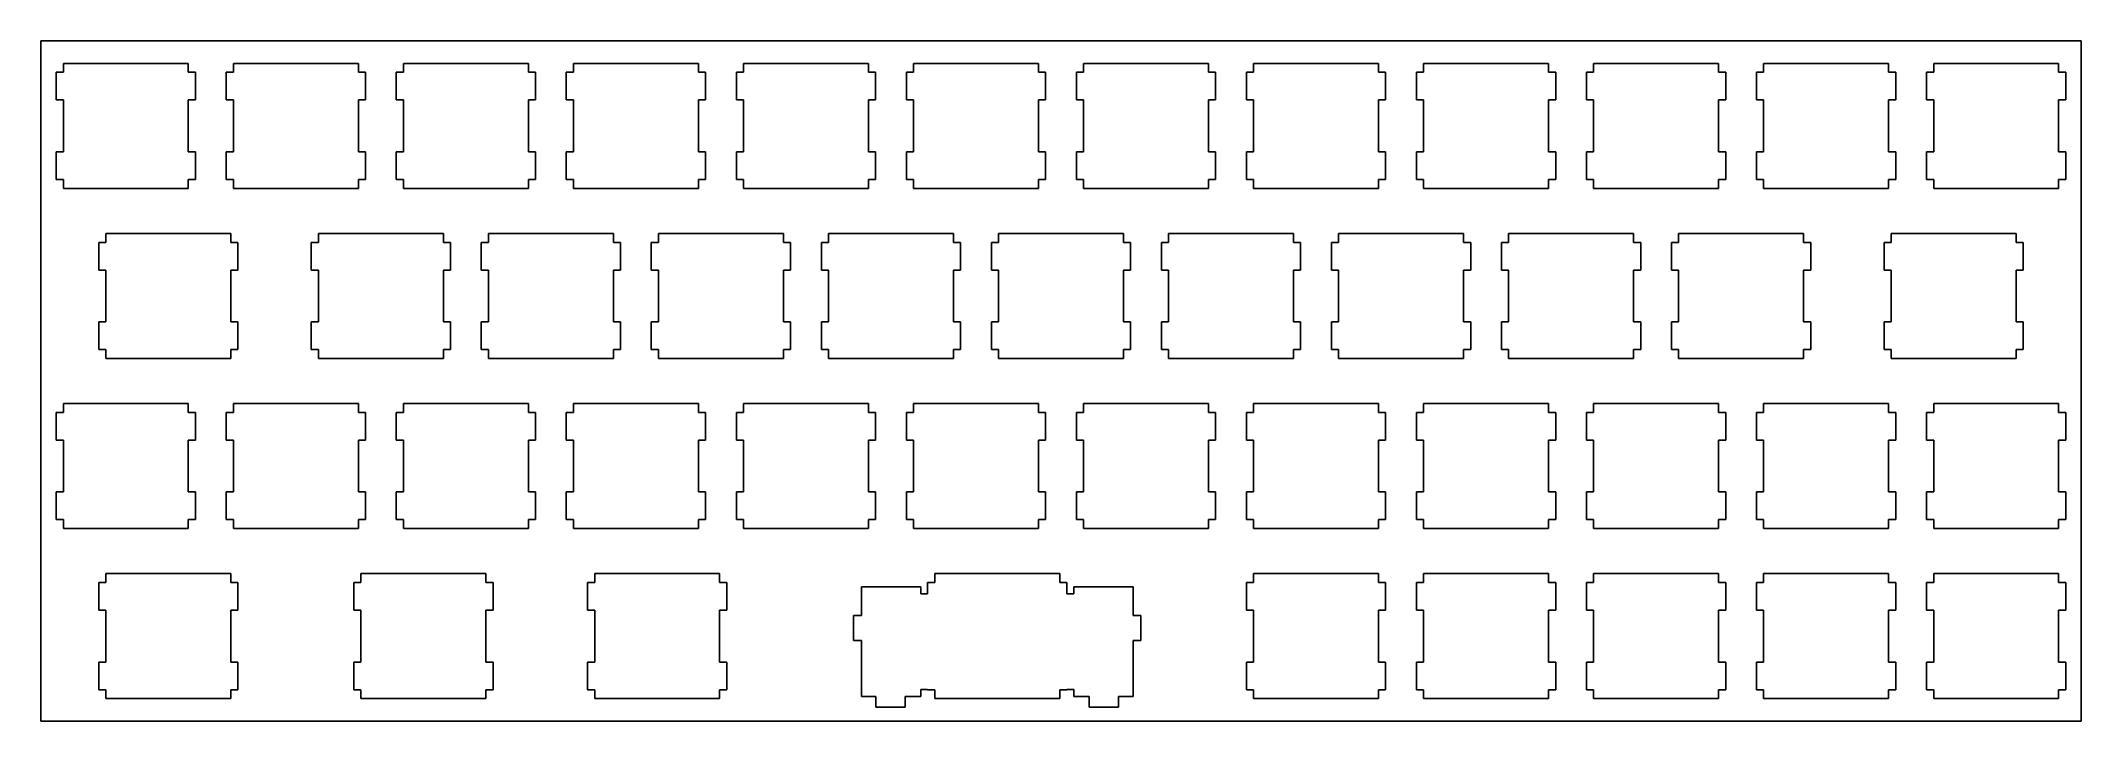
# Model space of a CAD drawing. Extents: x 0 to 229, y 0 to 76.
import ezdxf

# ---------------------------------------------------------------- set-up
doc = ezdxf.new("R2010")
doc.units = 0
doc.layers.get('0').update_dxf_attribs({"linetype": 'CONTINUOUS'})

msp = doc.modelspace()

# ---------------------------------------------------------------- linework, layer by layer
at = {"color": 0}
for p, q in [((0.09371, 76.3129), (228.694, 76.3129)), ((0.09371, 0.113), (0.09371, 76.3129)), ((228.694, 76.3129), (228.694, 0.113)), ((2.61827, 72.7879), (2.61827, 73.7884)), ((2.61827, 73.7884), (16.6192, 73.7884)), ((16.6192, 73.7884), (16.6192, 72.7879)), ((21.6683, 72.7879), (21.6683, 73.7884)), ((21.6683, 73.7884), (35.669, 73.7884)), ((35.669, 73.7884), (35.669, 72.7879)), ((40.7183, 72.7879), (40.7183, 73.7884)), ((40.7183, 73.7884), (54.719, 73.7884)), ((54.719, 73.7884), (54.719, 72.7879)), ((59.7683, 72.7879), (59.7683, 73.7884)), ((59.7683, 73.7884), (73.769, 73.7884)), ((73.769, 73.7884), (73.769, 72.7879)), ((78.8183, 72.7879), (78.8183, 73.7884)), ((78.8183, 73.7884), (92.819, 73.7884)), ((92.819, 73.7884), (92.819, 72.7879)), ((97.8683, 72.7879), (97.8683, 73.7884)), ((97.8683, 73.7884), (111.869, 73.7884)), ((111.869, 73.7884), (111.869, 72.7879)), ((116.918, 72.7879), (116.918, 73.7884)), ((116.918, 73.7884), (130.919, 73.7884)), ((130.919, 73.7884), (130.919, 72.7879)), ((135.968, 72.7879), (135.968, 73.7884)), ((135.968, 73.7884), (149.969, 73.7884)), ((149.969, 73.7884), (149.969, 72.7879)), ((155.018, 72.7879), (155.018, 73.7884)), ((155.018, 73.7884), (169.019, 73.7884)), ((169.019, 73.7884), (169.019, 72.7879)), ((174.068, 72.7879), (174.068, 73.7884)), ((174.068, 73.7884), (188.069, 73.7884)), ((188.069, 73.7884), (188.069, 72.7879)), ((193.118, 72.7879), (193.118, 73.7884)), ((193.118, 73.7884), (207.119, 73.7884)), ((207.119, 73.7884), (207.119, 72.7879)), ((212.168, 72.7879), (212.168, 73.7884)), ((212.168, 73.7884), (226.169, 73.7884)), ((226.169, 73.7884), (226.169, 72.7879)), ((1.81901, 69.6874), (1.81901, 72.7879)), ((1.81901, 72.7879), (2.61827, 72.7879)), ((16.6192, 72.7879), (17.4184, 72.7879)), ((17.4184, 72.7879), (17.4184, 69.6874)), ((20.869, 69.6874), (20.869, 72.7879)), ((20.869, 72.7879), (21.6683, 72.7879)), ((35.669, 72.7879), (36.4684, 72.7879)), ((36.4684, 72.7879), (36.4684, 69.6874)), ((39.9189, 69.6874), (39.9189, 72.7879)), ((39.9189, 72.7879), (40.7183, 72.7879)), ((54.719, 72.7879), (55.5184, 72.7879)), ((55.5184, 72.7879), (55.5184, 69.6874)), ((58.9689, 69.6874), (58.9689, 72.7879)), ((58.9689, 72.7879), (59.7683, 72.7879)), ((73.769, 72.7879), (74.5684, 72.7879)), ((74.5684, 72.7879), (74.5684, 69.6874)), ((78.0189, 69.6874), (78.0189, 72.7879)), ((78.0189, 72.7879), (78.8183, 72.7879)), ((92.819, 72.7879), (93.6184, 72.7879)), ((93.6184, 72.7879), (93.6184, 69.6874)), ((97.0689, 69.6874), (97.0689, 72.7879)), ((97.0689, 72.7879), (97.8683, 72.7879)), ((111.869, 72.7879), (112.668, 72.7879)), ((112.668, 72.7879), (112.668, 69.6874)), ((116.119, 69.6874), (116.119, 72.7879)), ((116.119, 72.7879), (116.918, 72.7879)), ((130.919, 72.7879), (131.718, 72.7879)), ((131.718, 72.7879), (131.718, 69.6874)), ((135.169, 69.6874), (135.169, 72.7879)), ((135.169, 72.7879), (135.968, 72.7879)), ((149.969, 72.7879), (150.768, 72.7879)), ((150.768, 72.7879), (150.768, 69.6874)), ((154.219, 69.6874), (154.219, 72.7879)), ((154.219, 72.7879), (155.018, 72.7879)), ((169.019, 72.7879), (169.818, 72.7879)), ((169.818, 72.7879), (169.818, 69.6874)), ((173.269, 69.6874), (173.269, 72.7879)), ((173.269, 72.7879), (174.068, 72.7879)), ((188.069, 72.7879), (188.868, 72.7879)), ((188.868, 72.7879), (188.868, 69.6874)), ((192.319, 69.6874), (192.319, 72.7879)), ((192.319, 72.7879), (193.118, 72.7879)), ((207.119, 72.7879), (207.918, 72.7879)), ((207.918, 72.7879), (207.918, 69.6874)), ((211.369, 69.6874), (211.369, 72.7879)), ((211.369, 72.7879), (212.168, 72.7879)), ((226.169, 72.7879), (226.968, 72.7879)), ((226.968, 72.7879), (226.968, 69.6874)), ((2.61827, 69.6874), (1.81901, 69.6874)), ((2.61827, 63.8888), (2.61827, 69.6874)), ((17.4184, 69.6874), (16.6192, 69.6874)), ((16.6192, 69.6874), (16.6192, 63.8888)), ((21.6683, 69.6874), (20.869, 69.6874)), ((21.6683, 63.8888), (21.6683, 69.6874)), ((36.4684, 69.6874), (35.669, 69.6874)), ((35.669, 69.6874), (35.669, 63.8888)), ((40.7183, 69.6874), (39.9189, 69.6874)), ((40.7183, 63.8888), (40.7183, 69.6874)), ((55.5184, 69.6874), (54.719, 69.6874)), ((54.719, 69.6874), (54.719, 63.8888)), ((59.7683, 69.6874), (58.9689, 69.6874)), ((59.7683, 63.8888), (59.7683, 69.6874)), ((74.5684, 69.6874), (73.769, 69.6874)), ((73.769, 69.6874), (73.769, 63.8888)), ((78.8183, 69.6874), (78.0189, 69.6874)), ((78.8183, 63.8888), (78.8183, 69.6874)), ((93.6184, 69.6874), (92.819, 69.6874)), ((92.819, 69.6874), (92.819, 63.8888)), ((97.8683, 69.6874), (97.0689, 69.6874)), ((97.8683, 63.8888), (97.8683, 69.6874)), ((112.668, 69.6874), (111.869, 69.6874)), ((111.869, 69.6874), (111.869, 63.8888)), ((116.918, 69.6874), (116.119, 69.6874)), ((116.918, 63.8888), (116.918, 69.6874)), ((131.718, 69.6874), (130.919, 69.6874)), ((130.919, 69.6874), (130.919, 63.8888)), ((135.968, 69.6874), (135.169, 69.6874)), ((135.968, 63.8888), (135.968, 69.6874)), ((150.768, 69.6874), (149.969, 69.6874)), ((149.969, 69.6874), (149.969, 63.8888)), ((155.018, 69.6874), (154.219, 69.6874)), ((155.018, 63.8888), (155.018, 69.6874)), ((169.818, 69.6874), (169.019, 69.6874)), ((169.019, 69.6874), (169.019, 63.8888)), ((174.068, 69.6874), (173.269, 69.6874)), ((174.068, 63.8888), (174.068, 69.6874)), ((188.868, 69.6874), (188.069, 69.6874)), ((188.069, 69.6874), (188.069, 63.8888)), ((193.118, 69.6874), (192.319, 69.6874)), ((193.118, 63.8888), (193.118, 69.6874)), ((207.918, 69.6874), (207.119, 69.6874)), ((207.119, 69.6874), (207.119, 63.8888)), ((212.168, 69.6874), (211.369, 69.6874)), ((212.168, 63.8888), (212.168, 69.6874)), ((226.968, 69.6874), (226.169, 69.6874)), ((226.169, 69.6874), (226.169, 63.8888)), ((1.81901, 60.7882), (1.81901, 63.8888)), ((1.81901, 63.8888), (2.61827, 63.8888)), ((16.6192, 63.8888), (17.4184, 63.8888)), ((17.4184, 63.8888), (17.4184, 60.7882)), ((20.869, 60.7882), (20.869, 63.8888)), ((20.869, 63.8888), (21.6683, 63.8888)), ((35.669, 63.8888), (36.4684, 63.8888)), ((36.4684, 63.8888), (36.4684, 60.7882)), ((39.9189, 60.7882), (39.9189, 63.8888)), ((39.9189, 63.8888), (40.7183, 63.8888)), ((54.719, 63.8888), (55.5184, 63.8888)), ((55.5184, 63.8888), (55.5184, 60.7882)), ((58.9689, 60.7882), (58.9689, 63.8888)), ((58.9689, 63.8888), (59.7683, 63.8888)), ((73.769, 63.8888), (74.5684, 63.8888)), ((74.5684, 63.8888), (74.5684, 60.7882)), ((78.0189, 60.7882), (78.0189, 63.8888)), ((78.0189, 63.8888), (78.8183, 63.8888)), ((92.819, 63.8888), (93.6184, 63.8888)), ((93.6184, 63.8888), (93.6184, 60.7882)), ((97.0689, 60.7882), (97.0689, 63.8888)), ((97.0689, 63.8888), (97.8683, 63.8888)), ((111.869, 63.8888), (112.668, 63.8888)), ((112.668, 63.8888), (112.668, 60.7882)), ((116.119, 60.7882), (116.119, 63.8888)), ((116.119, 63.8888), (116.918, 63.8888)), ((130.919, 63.8888), (131.718, 63.8888)), ((131.718, 63.8888), (131.718, 60.7882)), ((135.169, 60.7882), (135.169, 63.8888)), ((135.169, 63.8888), (135.968, 63.8888)), ((149.969, 63.8888), (150.768, 63.8888)), ((150.768, 63.8888), (150.768, 60.7882)), ((154.219, 60.7882), (154.219, 63.8888)), ((154.219, 63.8888), (155.018, 63.8888)), ((169.019, 63.8888), (169.818, 63.8888)), ((169.818, 63.8888), (169.818, 60.7882)), ((173.269, 60.7882), (173.269, 63.8888)), ((173.269, 63.8888), (174.068, 63.8888)), ((188.069, 63.8888), (188.868, 63.8888)), ((188.868, 63.8888), (188.868, 60.7882)), ((192.319, 60.7882), (192.319, 63.8888)), ((192.319, 63.8888), (193.118, 63.8888)), ((207.119, 63.8888), (207.918, 63.8888)), ((207.918, 63.8888), (207.918, 60.7882)), ((211.369, 60.7882), (211.369, 63.8888)), ((211.369, 63.8888), (212.168, 63.8888)), ((226.169, 63.8888), (226.968, 63.8888)), ((226.968, 63.8888), (226.968, 60.7882)), ((2.61827, 60.7882), (1.81901, 60.7882)), ((2.61827, 59.7877), (2.61827, 60.7882)), ((16.6192, 59.7877), (2.61827, 59.7877)), ((16.6192, 60.7882), (16.6192, 59.7877)), ((17.4184, 60.7882), (16.6192, 60.7882)), ((21.6683, 60.7882), (20.869, 60.7882)), ((21.6683, 59.7877), (21.6683, 60.7882)), ((35.669, 59.7877), (21.6683, 59.7877)), ((35.669, 60.7882), (35.669, 59.7877)), ((36.4684, 60.7882), (35.669, 60.7882)), ((40.7183, 60.7882), (39.9189, 60.7882)), ((40.7183, 59.7877), (40.7183, 60.7882)), ((54.719, 59.7877), (40.7183, 59.7877)), ((54.719, 60.7882), (54.719, 59.7877)), ((55.5184, 60.7882), (54.719, 60.7882)), ((59.7683, 60.7882), (58.9689, 60.7882)), ((59.7683, 59.7877), (59.7683, 60.7882)), ((73.769, 59.7877), (59.7683, 59.7877)), ((73.769, 60.7882), (73.769, 59.7877)), ((74.5684, 60.7882), (73.769, 60.7882)), ((78.8183, 60.7882), (78.0189, 60.7882)), ((78.8183, 59.7877), (78.8183, 60.7882)), ((92.819, 59.7877), (78.8183, 59.7877)), ((92.819, 60.7882), (92.819, 59.7877)), ((93.6184, 60.7882), (92.819, 60.7882)), ((97.8683, 60.7882), (97.0689, 60.7882)), ((97.8683, 59.7877), (97.8683, 60.7882)), ((111.869, 59.7877), (97.8683, 59.7877)), ((111.869, 60.7882), (111.869, 59.7877)), ((112.668, 60.7882), (111.869, 60.7882)), ((116.918, 60.7882), (116.119, 60.7882)), ((116.918, 59.7877), (116.918, 60.7882)), ((130.919, 59.7877), (116.918, 59.7877)), ((130.919, 60.7882), (130.919, 59.7877)), ((131.718, 60.7882), (130.919, 60.7882)), ((135.968, 60.7882), (135.169, 60.7882)), ((135.968, 59.7877), (135.968, 60.7882)), ((149.969, 59.7877), (135.968, 59.7877)), ((149.969, 60.7882), (149.969, 59.7877)), ((150.768, 60.7882), (149.969, 60.7882)), ((155.018, 60.7882), (154.219, 60.7882)), ((155.018, 59.7877), (155.018, 60.7882)), ((169.019, 59.7877), (155.018, 59.7877)), ((169.019, 60.7882), (169.019, 59.7877)), ((169.818, 60.7882), (169.019, 60.7882)), ((174.068, 60.7882), (173.269, 60.7882)), ((174.068, 59.7877), (174.068, 60.7882)), ((188.069, 59.7877), (174.068, 59.7877)), ((188.069, 60.7882), (188.069, 59.7877)), ((188.868, 60.7882), (188.069, 60.7882)), ((193.118, 60.7882), (192.319, 60.7882)), ((193.118, 59.7877), (193.118, 60.7882)), ((207.119, 59.7877), (193.118, 59.7877)), ((207.119, 60.7882), (207.119, 59.7877)), ((207.918, 60.7882), (207.119, 60.7882)), ((212.168, 60.7882), (211.369, 60.7882)), ((212.168, 59.7877), (212.168, 60.7882)), ((226.169, 59.7877), (212.168, 59.7877)), ((226.169, 60.7882), (226.169, 59.7877)), ((226.968, 60.7882), (226.169, 60.7882)), ((6.58153, 50.6374), (6.58153, 53.7379)), ((6.58153, 53.7379), (7.38216, 53.7379)), ((7.38216, 53.7379), (7.38216, 54.7384)), ((7.38216, 54.7384), (21.3817, 54.7384)), ((21.3817, 54.7384), (21.3817, 53.7379)), ((21.3817, 53.7379), (22.1823, 53.7379)), ((22.1823, 53.7379), (22.1823, 50.6374)), ((30.394, 50.6374), (30.394, 53.7379)), ((30.394, 53.7379), (31.1933, 53.7379)), ((31.1933, 53.7379), (31.1933, 54.7384)), ((31.1933, 54.7384), (45.194, 54.7384)), ((45.194, 54.7384), (45.194, 53.7379)), ((45.194, 53.7379), (45.9934, 53.7379)), ((45.9934, 53.7379), (45.9934, 50.6374)), ((49.4439, 50.6374), (49.4439, 53.7379)), ((49.4439, 53.7379), (50.2433, 53.7379)), ((50.2433, 53.7379), (50.2433, 54.7384)), ((50.2433, 54.7384), (64.244, 54.7384)), ((64.244, 54.7384), (64.244, 53.7379)), ((64.244, 53.7379), (65.0434, 53.7379)), ((65.0434, 53.7379), (65.0434, 50.6374)), ((68.4939, 50.6374), (68.4939, 53.7379)), ((68.4939, 53.7379), (69.2933, 53.7379)), ((69.2933, 53.7379), (69.2933, 54.7384)), ((69.2933, 54.7384), (83.294, 54.7384)), ((83.294, 54.7384), (83.294, 53.7379)), ((83.294, 53.7379), (84.0934, 53.7379)), ((84.0934, 53.7379), (84.0934, 50.6374)), ((87.5439, 50.6374), (87.5439, 53.7379)), ((87.5439, 53.7379), (88.3433, 53.7379)), ((88.3433, 53.7379), (88.3433, 54.7384)), ((88.3433, 54.7384), (102.344, 54.7384)), ((102.344, 54.7384), (102.344, 53.7379)), ((102.344, 53.7379), (103.143, 53.7379)), ((103.143, 53.7379), (103.143, 50.6374)), ((106.594, 50.6374), (106.594, 53.7379)), ((106.594, 53.7379), (107.393, 53.7379)), ((107.393, 53.7379), (107.393, 54.7384)), ((107.393, 54.7384), (121.394, 54.7384)), ((121.394, 54.7384), (121.394, 53.7379)), ((121.394, 53.7379), (122.193, 53.7379)), ((122.193, 53.7379), (122.193, 50.6374)), ((125.644, 50.6374), (125.644, 53.7379)), ((125.644, 53.7379), (126.443, 53.7379)), ((126.443, 53.7379), (126.443, 54.7384)), ((126.443, 54.7384), (140.444, 54.7384)), ((140.444, 54.7384), (140.444, 53.7379)), ((140.444, 53.7379), (141.243, 53.7379)), ((141.243, 53.7379), (141.243, 50.6374)), ((144.694, 50.6374), (144.694, 53.7379)), ((144.694, 53.7379), (145.493, 53.7379)), ((145.493, 53.7379), (145.493, 54.7384)), ((145.493, 54.7384), (159.494, 54.7384)), ((159.494, 54.7384), (159.494, 53.7379)), ((159.494, 53.7379), (160.293, 53.7379)), ((160.293, 53.7379), (160.293, 50.6374)), ((163.744, 50.6374), (163.744, 53.7379)), ((163.744, 53.7379), (164.543, 53.7379)), ((164.543, 53.7379), (164.543, 54.7384)), ((164.543, 54.7384), (178.544, 54.7384)), ((178.544, 54.7384), (178.544, 53.7379)), ((178.544, 53.7379), (179.343, 53.7379)), ((179.343, 53.7379), (179.343, 50.6374)), ((182.794, 50.6374), (182.794, 53.7379)), ((182.794, 53.7379), (183.593, 53.7379)), ((183.593, 53.7379), (183.593, 54.7384)), ((183.593, 54.7384), (197.594, 54.7384)), ((197.594, 54.7384), (197.594, 53.7379)), ((197.594, 53.7379), (198.393, 53.7379)), ((198.393, 53.7379), (198.393, 50.6374)), ((206.606, 50.6374), (206.606, 53.7379)), ((206.606, 53.7379), (207.407, 53.7379)), ((207.407, 53.7379), (207.407, 54.7384)), ((207.407, 54.7384), (221.407, 54.7384)), ((221.407, 54.7384), (221.407, 53.7379)), ((221.407, 53.7379), (222.207, 53.7379)), ((222.207, 53.7379), (222.207, 50.6374)), ((7.38216, 50.6374), (6.58153, 50.6374)), ((7.38216, 44.8388), (7.38216, 50.6374)), ((22.1823, 50.6374), (21.3817, 50.6374)), ((21.3817, 50.6374), (21.3817, 44.8388)), ((31.1933, 50.6374), (30.394, 50.6374)), ((31.1933, 44.8388), (31.1933, 50.6374)), ((45.9934, 50.6374), (45.194, 50.6374)), ((45.194, 50.6374), (45.194, 44.8388)), ((50.2433, 50.6374), (49.4439, 50.6374)), ((50.2433, 44.8388), (50.2433, 50.6374)), ((65.0434, 50.6374), (64.244, 50.6374)), ((64.244, 50.6374), (64.244, 44.8388)), ((69.2933, 50.6374), (68.4939, 50.6374)), ((69.2933, 44.8388), (69.2933, 50.6374)), ((84.0934, 50.6374), (83.294, 50.6374)), ((83.294, 50.6374), (83.294, 44.8388)), ((88.3433, 50.6374), (87.5439, 50.6374)), ((88.3433, 44.8388), (88.3433, 50.6374)), ((103.143, 50.6374), (102.344, 50.6374)), ((102.344, 50.6374), (102.344, 44.8388)), ((107.393, 50.6374), (106.594, 50.6374)), ((107.393, 44.8388), (107.393, 50.6374)), ((122.193, 50.6374), (121.394, 50.6374)), ((121.394, 50.6374), (121.394, 44.8388)), ((126.443, 50.6374), (125.644, 50.6374)), ((126.443, 44.8388), (126.443, 50.6374)), ((141.243, 50.6374), (140.444, 50.6374)), ((140.444, 50.6374), (140.444, 44.8388)), ((145.493, 50.6374), (144.694, 50.6374)), ((145.493, 44.8388), (145.493, 50.6374)), ((160.293, 50.6374), (159.494, 50.6374)), ((159.494, 50.6374), (159.494, 44.8388)), ((164.543, 50.6374), (163.744, 50.6374)), ((164.543, 44.8388), (164.543, 50.6374)), ((179.343, 50.6374), (178.544, 50.6374)), ((178.544, 50.6374), (178.544, 44.8388)), ((183.593, 50.6374), (182.794, 50.6374)), ((183.593, 44.8388), (183.593, 50.6374)), ((198.393, 50.6374), (197.594, 50.6374)), ((197.594, 50.6374), (197.594, 44.8388)), ((207.407, 50.6374), (206.606, 50.6374)), ((207.407, 44.8388), (207.407, 50.6374)), ((222.207, 50.6374), (221.407, 50.6374)), ((221.407, 50.6374), (221.407, 44.8388)), ((6.58153, 41.7382), (6.58153, 44.8388)), ((6.58153, 44.8388), (7.38216, 44.8388)), ((21.3817, 44.8388), (22.1823, 44.8388)), ((22.1823, 44.8388), (22.1823, 41.7382)), ((30.394, 41.7382), (30.394, 44.8388)), ((30.394, 44.8388), (31.1933, 44.8388)), ((45.194, 44.8388), (45.9934, 44.8388)), ((45.9934, 44.8388), (45.9934, 41.7382)), ((49.4439, 41.7382), (49.4439, 44.8388)), ((49.4439, 44.8388), (50.2433, 44.8388)), ((64.244, 44.8388), (65.0434, 44.8388)), ((65.0434, 44.8388), (65.0434, 41.7382)), ((68.4939, 41.7382), (68.4939, 44.8388)), ((68.4939, 44.8388), (69.2933, 44.8388)), ((83.294, 44.8388), (84.0934, 44.8388)), ((84.0934, 44.8388), (84.0934, 41.7382)), ((87.5439, 41.7382), (87.5439, 44.8388)), ((87.5439, 44.8388), (88.3433, 44.8388)), ((102.344, 44.8388), (103.143, 44.8388)), ((103.143, 44.8388), (103.143, 41.7382)), ((106.594, 41.7382), (106.594, 44.8388)), ((106.594, 44.8388), (107.393, 44.8388)), ((121.394, 44.8388), (122.193, 44.8388)), ((122.193, 44.8388), (122.193, 41.7382)), ((125.644, 41.7382), (125.644, 44.8388)), ((125.644, 44.8388), (126.443, 44.8388)), ((140.444, 44.8388), (141.243, 44.8388)), ((141.243, 44.8388), (141.243, 41.7382)), ((144.694, 41.7382), (144.694, 44.8388)), ((144.694, 44.8388), (145.493, 44.8388)), ((159.494, 44.8388), (160.293, 44.8388)), ((160.293, 44.8388), (160.293, 41.7382)), ((163.744, 41.7382), (163.744, 44.8388)), ((163.744, 44.8388), (164.543, 44.8388)), ((178.544, 44.8388), (179.343, 44.8388)), ((179.343, 44.8388), (179.343, 41.7382)), ((182.794, 41.7382), (182.794, 44.8388)), ((182.794, 44.8388), (183.593, 44.8388)), ((197.594, 44.8388), (198.393, 44.8388)), ((198.393, 44.8388), (198.393, 41.7382)), ((206.606, 41.7382), (206.606, 44.8388)), ((206.606, 44.8388), (207.407, 44.8388)), ((221.407, 44.8388), (222.207, 44.8388)), ((222.207, 44.8388), (222.207, 41.7382)), ((7.38216, 41.7382), (6.58153, 41.7382)), ((7.38216, 40.7377), (7.38216, 41.7382)), ((21.3817, 41.7382), (21.3817, 40.7377)), ((22.1823, 41.7382), (21.3817, 41.7382)), ((31.1933, 41.7382), (30.394, 41.7382)), ((31.1933, 40.7377), (31.1933, 41.7382)), ((45.194, 41.7382), (45.194, 40.7377)), ((45.9934, 41.7382), (45.194, 41.7382)), ((50.2433, 41.7382), (49.4439, 41.7382)), ((50.2433, 40.7377), (50.2433, 41.7382)), ((64.244, 41.7382), (64.244, 40.7377)), ((65.0434, 41.7382), (64.244, 41.7382)), ((69.2933, 41.7382), (68.4939, 41.7382)), ((69.2933, 40.7377), (69.2933, 41.7382)), ((83.294, 41.7382), (83.294, 40.7377)), ((84.0934, 41.7382), (83.294, 41.7382)), ((88.3433, 41.7382), (87.5439, 41.7382)), ((88.3433, 40.7377), (88.3433, 41.7382)), ((102.344, 41.7382), (102.344, 40.7377)), ((103.143, 41.7382), (102.344, 41.7382)), ((107.393, 41.7382), (106.594, 41.7382)), ((107.393, 40.7377), (107.393, 41.7382)), ((121.394, 41.7382), (121.394, 40.7377)), ((122.193, 41.7382), (121.394, 41.7382)), ((126.443, 41.7382), (125.644, 41.7382)), ((126.443, 40.7377), (126.443, 41.7382)), ((140.444, 41.7382), (140.444, 40.7377)), ((141.243, 41.7382), (140.444, 41.7382)), ((145.493, 41.7382), (144.694, 41.7382)), ((145.493, 40.7377), (145.493, 41.7382)), ((159.494, 41.7382), (159.494, 40.7377)), ((160.293, 41.7382), (159.494, 41.7382)), ((164.543, 41.7382), (163.744, 41.7382)), ((164.543, 40.7377), (164.543, 41.7382)), ((178.544, 41.7382), (178.544, 40.7377)), ((179.343, 41.7382), (178.544, 41.7382)), ((183.593, 41.7382), (182.794, 41.7382)), ((183.593, 40.7377), (183.593, 41.7382)), ((197.594, 41.7382), (197.594, 40.7377)), ((198.393, 41.7382), (197.594, 41.7382)), ((207.407, 41.7382), (206.606, 41.7382)), ((207.407, 40.7377), (207.407, 41.7382)), ((221.407, 41.7382), (221.407, 40.7377)), ((222.207, 41.7382), (221.407, 41.7382)), ((21.3817, 40.7377), (7.38216, 40.7377)), ((45.194, 40.7377), (31.1933, 40.7377)), ((64.244, 40.7377), (50.2433, 40.7377)), ((83.294, 40.7377), (69.2933, 40.7377)), ((102.344, 40.7377), (88.3433, 40.7377)), ((121.394, 40.7377), (107.393, 40.7377)), ((140.444, 40.7377), (126.443, 40.7377)), ((159.494, 40.7377), (145.493, 40.7377)), ((178.544, 40.7377), (164.543, 40.7377)), ((197.594, 40.7377), (183.593, 40.7377)), ((221.407, 40.7377), (207.407, 40.7377)), ((1.81901, 31.5874), (1.81901, 34.688)), ((1.81901, 34.688), (2.61827, 34.688)), ((2.61827, 34.688), (2.61827, 35.6884)), ((2.61827, 35.6884), (16.6192, 35.6884)), ((16.6192, 35.6884), (16.6192, 34.688)), ((16.6192, 34.688), (17.4184, 34.688)), ((17.4184, 34.688), (17.4184, 31.5874)), ((20.869, 31.5874), (20.869, 34.688)), ((20.869, 34.688), (21.6683, 34.688)), ((21.6683, 34.688), (21.6683, 35.6884)), ((21.6683, 35.6884), (35.669, 35.6884)), ((35.669, 35.6884), (35.669, 34.688)), ((35.669, 34.688), (36.4684, 34.688)), ((36.4684, 34.688), (36.4684, 31.5874)), ((39.9189, 31.5874), (39.9189, 34.688)), ((39.9189, 34.688), (40.7183, 34.688)), ((40.7183, 34.688), (40.7183, 35.6884)), ((40.7183, 35.6884), (54.719, 35.6884)), ((54.719, 35.6884), (54.719, 34.688)), ((54.719, 34.688), (55.5184, 34.688)), ((55.5184, 34.688), (55.5184, 31.5874)), ((58.9689, 31.5874), (58.9689, 34.688)), ((58.9689, 34.688), (59.7683, 34.688)), ((59.7683, 34.688), (59.7683, 35.6884)), ((59.7683, 35.6884), (73.769, 35.6884)), ((73.769, 35.6884), (73.769, 34.688)), ((73.769, 34.688), (74.5684, 34.688)), ((74.5684, 34.688), (74.5684, 31.5874)), ((78.0189, 31.5874), (78.0189, 34.688)), ((78.0189, 34.688), (78.8183, 34.688)), ((78.8183, 34.688), (78.8183, 35.6884)), ((78.8183, 35.6884), (92.819, 35.6884)), ((92.819, 35.6884), (92.819, 34.688)), ((92.819, 34.688), (93.6184, 34.688)), ((93.6184, 34.688), (93.6184, 31.5874)), ((97.0689, 31.5874), (97.0689, 34.688)), ((97.0689, 34.688), (97.8683, 34.688)), ((97.8683, 34.688), (97.8683, 35.6884)), ((97.8683, 35.6884), (111.869, 35.6884)), ((111.869, 35.6884), (111.869, 34.688)), ((111.869, 34.688), (112.668, 34.688)), ((112.668, 34.688), (112.668, 31.5874)), ((116.119, 31.5874), (116.119, 34.688)), ((116.119, 34.688), (116.918, 34.688)), ((116.918, 34.688), (116.918, 35.6884)), ((116.918, 35.6884), (130.919, 35.6884)), ((130.919, 35.6884), (130.919, 34.688)), ((130.919, 34.688), (131.718, 34.688)), ((131.718, 34.688), (131.718, 31.5874)), ((135.169, 31.5874), (135.169, 34.688)), ((135.169, 34.688), (135.968, 34.688)), ((135.968, 34.688), (135.968, 35.6884)), ((135.968, 35.6884), (149.969, 35.6884)), ((149.969, 35.6884), (149.969, 34.688)), ((149.969, 34.688), (150.768, 34.688)), ((150.768, 34.688), (150.768, 31.5874)), ((154.219, 31.5874), (154.219, 34.688)), ((154.219, 34.688), (155.018, 34.688)), ((155.018, 34.688), (155.018, 35.6884)), ((155.018, 35.6884), (169.019, 35.6884)), ((169.019, 35.6884), (169.019, 34.688)), ((169.019, 34.688), (169.818, 34.688)), ((169.818, 34.688), (169.818, 31.5874)), ((173.269, 31.5874), (173.269, 34.688)), ((173.269, 34.688), (174.068, 34.688)), ((174.068, 34.688), (174.068, 35.6884)), ((174.068, 35.6884), (188.069, 35.6884)), ((188.069, 35.6884), (188.069, 34.688)), ((188.069, 34.688), (188.868, 34.688)), ((188.868, 34.688), (188.868, 31.5874)), ((192.319, 31.5874), (192.319, 34.688)), ((192.319, 34.688), (193.118, 34.688)), ((193.118, 34.688), (193.118, 35.6884)), ((193.118, 35.6884), (207.119, 35.6884)), ((207.119, 35.6884), (207.119, 34.688)), ((207.119, 34.688), (207.918, 34.688)), ((207.918, 34.688), (207.918, 31.5874)), ((211.369, 31.5874), (211.369, 34.688)), ((211.369, 34.688), (212.168, 34.688)), ((212.168, 34.688), (212.168, 35.6884)), ((212.168, 35.6884), (226.169, 35.6884)), ((226.169, 35.6884), (226.169, 34.688)), ((226.169, 34.688), (226.968, 34.688)), ((226.968, 34.688), (226.968, 31.5874)), ((2.61827, 31.5874), (1.81901, 31.5874)), ((2.61827, 25.7886), (2.61827, 31.5874)), ((17.4184, 31.5874), (16.6192, 31.5874)), ((16.6192, 31.5874), (16.6192, 25.7886)), ((21.6683, 31.5874), (20.869, 31.5874)), ((21.6683, 25.7886), (21.6683, 31.5874)), ((36.4684, 31.5874), (35.669, 31.5874)), ((35.669, 31.5874), (35.669, 25.7886)), ((40.7183, 31.5874), (39.9189, 31.5874)), ((40.7183, 25.7886), (40.7183, 31.5874)), ((55.5184, 31.5874), (54.719, 31.5874)), ((54.719, 31.5874), (54.719, 25.7886)), ((59.7683, 31.5874), (58.9689, 31.5874)), ((59.7683, 25.7886), (59.7683, 31.5874)), ((74.5684, 31.5874), (73.769, 31.5874)), ((73.769, 31.5874), (73.769, 25.7886)), ((78.8183, 31.5874), (78.0189, 31.5874)), ((78.8183, 25.7886), (78.8183, 31.5874)), ((93.6184, 31.5874), (92.819, 31.5874)), ((92.819, 31.5874), (92.819, 25.7886)), ((97.8683, 31.5874), (97.0689, 31.5874)), ((97.8683, 25.7886), (97.8683, 31.5874)), ((112.668, 31.5874), (111.869, 31.5874)), ((111.869, 31.5874), (111.869, 25.7886)), ((116.918, 31.5874), (116.119, 31.5874)), ((116.918, 25.7886), (116.918, 31.5874)), ((131.718, 31.5874), (130.919, 31.5874)), ((130.919, 31.5874), (130.919, 25.7886)), ((135.968, 31.5874), (135.169, 31.5874)), ((135.968, 25.7886), (135.968, 31.5874)), ((150.768, 31.5874), (149.969, 31.5874)), ((149.969, 31.5874), (149.969, 25.7886)), ((155.018, 31.5874), (154.219, 31.5874)), ((155.018, 25.7886), (155.018, 31.5874)), ((169.818, 31.5874), (169.019, 31.5874)), ((169.019, 31.5874), (169.019, 25.7886)), ((174.068, 31.5874), (173.269, 31.5874)), ((174.068, 25.7886), (174.068, 31.5874)), ((188.868, 31.5874), (188.069, 31.5874)), ((188.069, 31.5874), (188.069, 25.7886)), ((193.118, 31.5874), (192.319, 31.5874)), ((193.118, 25.7886), (193.118, 31.5874)), ((207.918, 31.5874), (207.119, 31.5874)), ((207.119, 31.5874), (207.119, 25.7886)), ((212.168, 31.5874), (211.369, 31.5874)), ((212.168, 25.7886), (212.168, 31.5874)), ((226.968, 31.5874), (226.169, 31.5874)), ((226.169, 31.5874), (226.169, 25.7886)), ((1.81901, 22.688), (1.81901, 25.7886)), ((1.81901, 25.7886), (2.61827, 25.7886)), ((16.6192, 25.7886), (17.4184, 25.7886)), ((17.4184, 25.7886), (17.4184, 22.688)), ((20.869, 22.688), (20.869, 25.7886)), ((20.869, 25.7886), (21.6683, 25.7886)), ((35.669, 25.7886), (36.4684, 25.7886)), ((36.4684, 25.7886), (36.4684, 22.688)), ((39.9189, 22.688), (39.9189, 25.7886)), ((39.9189, 25.7886), (40.7183, 25.7886)), ((54.719, 25.7886), (55.5184, 25.7886)), ((55.5184, 25.7886), (55.5184, 22.688)), ((58.9689, 22.688), (58.9689, 25.7886)), ((58.9689, 25.7886), (59.7683, 25.7886)), ((73.769, 25.7886), (74.5684, 25.7886)), ((74.5684, 25.7886), (74.5684, 22.688)), ((78.0189, 22.688), (78.0189, 25.7886)), ((78.0189, 25.7886), (78.8183, 25.7886)), ((92.819, 25.7886), (93.6184, 25.7886)), ((93.6184, 25.7886), (93.6184, 22.688)), ((97.0689, 22.688), (97.0689, 25.7886)), ((97.0689, 25.7886), (97.8683, 25.7886)), ((111.869, 25.7886), (112.668, 25.7886)), ((112.668, 25.7886), (112.668, 22.688)), ((116.119, 22.688), (116.119, 25.7886)), ((116.119, 25.7886), (116.918, 25.7886)), ((130.919, 25.7886), (131.718, 25.7886)), ((131.718, 25.7886), (131.718, 22.688)), ((135.169, 22.688), (135.169, 25.7886)), ((135.169, 25.7886), (135.968, 25.7886)), ((149.969, 25.7886), (150.768, 25.7886)), ((150.768, 25.7886), (150.768, 22.688)), ((154.219, 22.688), (154.219, 25.7886)), ((154.219, 25.7886), (155.018, 25.7886)), ((169.019, 25.7886), (169.818, 25.7886)), ((169.818, 25.7886), (169.818, 22.688)), ((173.269, 22.688), (173.269, 25.7886)), ((173.269, 25.7886), (174.068, 25.7886)), ((188.069, 25.7886), (188.868, 25.7886)), ((188.868, 25.7886), (188.868, 22.688)), ((192.319, 22.688), (192.319, 25.7886)), ((192.319, 25.7886), (193.118, 25.7886)), ((207.119, 25.7886), (207.918, 25.7886)), ((207.918, 25.7886), (207.918, 22.688)), ((211.369, 22.688), (211.369, 25.7886)), ((211.369, 25.7886), (212.168, 25.7886)), ((226.169, 25.7886), (226.968, 25.7886)), ((226.968, 25.7886), (226.968, 22.688)), ((2.61827, 22.688), (1.81901, 22.688)), ((2.61827, 21.6876), (2.61827, 22.688)), ((16.6192, 21.6876), (2.61827, 21.6876)), ((16.6192, 22.688), (16.6192, 21.6876)), ((17.4184, 22.688), (16.6192, 22.688)), ((21.6683, 22.688), (20.869, 22.688)), ((21.6683, 21.6876), (21.6683, 22.688)), ((35.669, 21.6876), (21.6683, 21.6876)), ((35.669, 22.688), (35.669, 21.6876)), ((36.4684, 22.688), (35.669, 22.688)), ((40.7183, 22.688), (39.9189, 22.688)), ((40.7183, 21.6876), (40.7183, 22.688)), ((54.719, 21.6876), (40.7183, 21.6876)), ((54.719, 22.688), (54.719, 21.6876)), ((55.5184, 22.688), (54.719, 22.688)), ((59.7683, 22.688), (58.9689, 22.688)), ((59.7683, 21.6876), (59.7683, 22.688)), ((73.769, 21.6876), (59.7683, 21.6876)), ((73.769, 22.688), (73.769, 21.6876)), ((74.5684, 22.688), (73.769, 22.688)), ((78.8183, 22.688), (78.0189, 22.688)), ((78.8183, 21.6876), (78.8183, 22.688)), ((92.819, 21.6876), (78.8183, 21.6876)), ((92.819, 22.688), (92.819, 21.6876)), ((93.6184, 22.688), (92.819, 22.688)), ((97.8683, 22.688), (97.0689, 22.688)), ((97.8683, 21.6876), (97.8683, 22.688)), ((111.869, 21.6876), (97.8683, 21.6876)), ((111.869, 22.688), (111.869, 21.6876)), ((112.668, 22.688), (111.869, 22.688)), ((116.918, 22.688), (116.119, 22.688)), ((116.918, 21.6876), (116.918, 22.688)), ((130.919, 21.6876), (116.918, 21.6876)), ((130.919, 22.688), (130.919, 21.6876)), ((131.718, 22.688), (130.919, 22.688)), ((135.968, 22.688), (135.169, 22.688)), ((135.968, 21.6876), (135.968, 22.688)), ((149.969, 21.6876), (135.968, 21.6876)), ((149.969, 22.688), (149.969, 21.6876)), ((150.768, 22.688), (149.969, 22.688)), ((155.018, 22.688), (154.219, 22.688)), ((155.018, 21.6876), (155.018, 22.688)), ((169.019, 21.6876), (155.018, 21.6876)), ((169.019, 22.688), (169.019, 21.6876)), ((169.818, 22.688), (169.019, 22.688)), ((174.068, 22.688), (173.269, 22.688)), ((174.068, 21.6876), (174.068, 22.688)), ((188.069, 21.6876), (174.068, 21.6876)), ((188.069, 22.688), (188.069, 21.6876)), ((188.868, 22.688), (188.069, 22.688)), ((193.118, 22.688), (192.319, 22.688)), ((193.118, 21.6876), (193.118, 22.688)), ((207.119, 21.6876), (193.118, 21.6876)), ((207.119, 22.688), (207.119, 21.6876)), ((207.918, 22.688), (207.119, 22.688)), ((212.168, 22.688), (211.369, 22.688)), ((212.168, 21.6876), (212.168, 22.688)), ((226.169, 21.6876), (212.168, 21.6876)), ((226.169, 22.688), (226.169, 21.6876)), ((226.968, 22.688), (226.169, 22.688)), ((7.38216, 15.638), (7.38216, 16.6384)), ((7.38216, 16.6384), (21.3817, 16.6384)), ((21.3817, 16.6384), (21.3817, 15.638)), ((35.9572, 15.638), (35.9572, 16.6384)), ((35.9572, 16.6384), (49.9565, 16.6384)), ((49.9565, 16.6384), (49.9565, 15.638)), ((62.1496, 15.638), (62.1496, 16.6384)), ((62.1496, 16.6384), (76.1503, 16.6384)), ((76.1503, 16.6384), (76.1503, 15.638)), ((100.25, 15.638), (100.25, 16.6384)), ((100.25, 16.6384), (114.25, 16.6384)), ((114.25, 16.6384), (114.25, 15.638)), ((135.968, 15.638), (135.968, 16.6384)), ((135.968, 16.6384), (149.969, 16.6384)), ((149.969, 16.6384), (149.969, 15.638)), ((155.018, 15.638), (155.018, 16.6384)), ((155.018, 16.6384), (169.019, 16.6384)), ((169.019, 16.6384), (169.019, 15.638)), ((174.068, 15.638), (174.068, 16.6384)), ((174.068, 16.6384), (188.069, 16.6384)), ((188.069, 16.6384), (188.069, 15.638)), ((193.118, 15.638), (193.118, 16.6384)), ((193.118, 16.6384), (207.119, 16.6384)), ((207.119, 16.6384), (207.119, 15.638)), ((212.168, 15.638), (212.168, 16.6384)), ((212.168, 16.6384), (226.169, 16.6384)), ((226.169, 16.6384), (226.169, 15.638)), ((6.58153, 12.5374), (6.58153, 15.638)), ((6.58153, 15.638), (7.38216, 15.638)), ((21.3817, 15.638), (22.1823, 15.638)), ((22.1823, 15.638), (22.1823, 12.5374)), ((35.1565, 12.5374), (35.1565, 15.638)), ((35.1565, 15.638), (35.9572, 15.638)), ((49.9565, 15.638), (50.7573, 15.638)), ((50.7573, 15.638), (50.7573, 12.5374)), ((61.3502, 12.5374), (61.3502, 15.638)), ((61.3502, 15.638), (62.1496, 15.638)), ((76.1503, 15.638), (76.9497, 15.638)), ((76.9497, 15.638), (76.9497, 12.5374)), ((92.0253, 11.9379), (92.0253, 15.1681)), ((92.0253, 15.1681), (98.6744, 15.1681)), ((98.6744, 15.1681), (98.6744, 14.3674)), ((98.6744, 14.3674), (99.4502, 14.3674)), ((99.4502, 14.3674), (99.4502, 15.638)), ((99.4502, 15.638), (100.25, 15.638)), ((114.25, 15.638), (115.05, 15.638)), ((115.05, 15.638), (115.05, 14.3674)), ((115.05, 14.3674), (115.824, 14.3674)), ((115.824, 14.3674), (115.824, 15.1681)), ((115.824, 15.1681), (122.475, 15.1681)), ((122.475, 15.1681), (122.475, 11.9379)), ((135.169, 12.5374), (135.169, 15.638)), ((135.169, 15.638), (135.968, 15.638)), ((149.969, 15.638), (150.768, 15.638)), ((150.768, 15.638), (150.768, 12.5374)), ((154.219, 12.5374), (154.219, 15.638)), ((154.219, 15.638), (155.018, 15.638)), ((169.019, 15.638), (169.818, 15.638)), ((169.818, 15.638), (169.818, 12.5374)), ((173.269, 12.5374), (173.269, 15.638)), ((173.269, 15.638), (174.068, 15.638)), ((188.069, 15.638), (188.868, 15.638)), ((188.868, 15.638), (188.868, 12.5374)), ((192.319, 12.5374), (192.319, 15.638)), ((192.319, 15.638), (193.118, 15.638)), ((207.119, 15.638), (207.918, 15.638)), ((207.918, 15.638), (207.918, 12.5374)), ((211.369, 12.5374), (211.369, 15.638)), ((211.369, 15.638), (212.168, 15.638)), ((226.169, 15.638), (226.968, 15.638)), ((226.968, 15.638), (226.968, 12.5374)), ((7.38216, 12.5374), (6.58153, 12.5374)), ((7.38216, 6.73862), (7.38216, 12.5374)), ((22.1823, 12.5374), (21.3817, 12.5374)), ((21.3817, 12.5374), (21.3817, 6.73862)), ((35.9572, 12.5374), (35.1565, 12.5374)), ((35.9572, 6.73862), (35.9572, 12.5374)), ((50.7573, 12.5374), (49.9565, 12.5374)), ((49.9565, 12.5374), (49.9565, 6.73862)), ((62.1496, 12.5374), (61.3502, 12.5374)), ((62.1496, 6.73862), (62.1496, 12.5374)), ((76.9497, 12.5374), (76.1503, 12.5374)), ((76.1503, 12.5374), (76.1503, 6.73862)), ((91.1504, 9.13776), (91.1504, 11.9379)), ((91.1504, 11.9379), (92.0253, 11.9379)), ((122.475, 11.9379), (123.349, 11.9379)), ((123.349, 11.9379), (123.349, 9.13776)), ((135.968, 12.5374), (135.169, 12.5374)), ((135.968, 6.73862), (135.968, 12.5374)), ((150.768, 12.5374), (149.969, 12.5374)), ((149.969, 12.5374), (149.969, 6.73862)), ((155.018, 12.5374), (154.219, 12.5374)), ((155.018, 6.73862), (155.018, 12.5374)), ((169.818, 12.5374), (169.019, 12.5374)), ((169.019, 12.5374), (169.019, 6.73862)), ((174.068, 12.5374), (173.269, 12.5374)), ((174.068, 6.73862), (174.068, 12.5374)), ((188.868, 12.5374), (188.069, 12.5374)), ((188.069, 12.5374), (188.069, 6.73862)), ((193.118, 12.5374), (192.319, 12.5374)), ((193.118, 6.73862), (193.118, 12.5374)), ((207.918, 12.5374), (207.119, 12.5374)), ((207.119, 12.5374), (207.119, 6.73862)), ((212.168, 12.5374), (211.369, 12.5374)), ((212.168, 6.73862), (212.168, 12.5374)), ((226.968, 12.5374), (226.169, 12.5374)), ((226.169, 12.5374), (226.169, 6.73862)), ((92.0253, 9.13776), (91.1504, 9.13776)), ((92.0253, 2.8677), (92.0253, 9.13776)), ((122.475, 9.13776), (122.475, 2.8677)), ((123.349, 9.13776), (122.475, 9.13776)), ((6.58153, 3.63802), (6.58153, 6.73862)), ((6.58153, 6.73862), (7.38216, 6.73862)), ((21.3817, 6.73862), (22.1823, 6.73862)), ((22.1823, 6.73862), (22.1823, 3.63802)), ((35.1565, 3.63802), (35.1565, 6.73862)), ((35.1565, 6.73862), (35.9572, 6.73862)), ((49.9565, 6.73862), (50.7573, 6.73862)), ((50.7573, 6.73862), (50.7573, 3.63802)), ((61.3502, 3.63802), (61.3502, 6.73862)), ((61.3502, 6.73862), (62.1496, 6.73862)), ((76.1503, 6.73862), (76.9497, 6.73862)), ((76.9497, 6.73862), (76.9497, 3.63802)), ((135.169, 3.63802), (135.169, 6.73862)), ((135.169, 6.73862), (135.968, 6.73862)), ((149.969, 6.73862), (150.768, 6.73862)), ((150.768, 6.73862), (150.768, 3.63802)), ((154.219, 3.63802), (154.219, 6.73862)), ((154.219, 6.73862), (155.018, 6.73862)), ((169.019, 6.73862), (169.818, 6.73862)), ((169.818, 6.73862), (169.818, 3.63802)), ((173.269, 3.63802), (173.269, 6.73862)), ((173.269, 6.73862), (174.068, 6.73862)), ((188.069, 6.73862), (188.868, 6.73862)), ((188.868, 6.73862), (188.868, 3.63802)), ((192.319, 3.63802), (192.319, 6.73862)), ((192.319, 6.73862), (193.118, 6.73862)), ((207.119, 6.73862), (207.918, 6.73862)), ((207.918, 6.73862), (207.918, 3.63802)), ((211.369, 3.63802), (211.369, 6.73862)), ((211.369, 6.73862), (212.168, 6.73862)), ((226.169, 6.73862), (226.968, 6.73862)), ((226.968, 6.73862), (226.968, 3.63802)), ((7.38216, 3.63802), (6.58153, 3.63802)), ((7.38216, 2.63756), (7.38216, 3.63802)), ((21.3817, 2.63756), (7.38216, 2.63756)), ((21.3817, 3.63802), (21.3817, 2.63756)), ((22.1823, 3.63802), (21.3817, 3.63802)), ((35.9572, 3.63802), (35.1565, 3.63802)), ((35.9572, 2.63756), (35.9572, 3.63802)), ((49.9565, 2.63756), (35.9572, 2.63756)), ((49.9565, 3.63802), (49.9565, 2.63756)), ((50.7573, 3.63802), (49.9565, 3.63802)), ((62.1496, 3.63802), (61.3502, 3.63802)), ((62.1496, 2.63756), (62.1496, 3.63802)), ((76.1503, 2.63756), (62.1496, 2.63756)), ((76.1503, 3.63802), (76.1503, 2.63756)), ((76.9497, 3.63802), (76.1503, 3.63802)), ((93.6502, 2.8677), (92.0253, 2.8677)), ((93.6502, 1.66743), (93.6502, 2.8677)), ((98.6744, 2.8677), (96.949, 2.8677)), ((96.949, 2.8677), (96.949, 1.66743)), ((99.4502, 3.66832), (98.6744, 3.66832)), ((98.6744, 3.66832), (98.6744, 2.8677)), ((99.4502, 3.63802), (99.4502, 3.66832)), ((100.25, 3.63802), (99.4502, 3.63802)), ((100.25, 2.63756), (100.25, 3.63802)), ((114.25, 2.63756), (100.25, 2.63756)), ((115.05, 3.63802), (114.25, 3.63802)), ((114.25, 3.63802), (114.25, 2.63756)), ((115.824, 3.66832), (115.05, 3.66832)), ((115.05, 3.66832), (115.05, 3.63802)), ((115.824, 2.8677), (115.824, 3.66832)), ((117.549, 2.8677), (115.824, 2.8677)), ((117.549, 1.66743), (117.549, 2.8677)), ((122.475, 2.8677), (120.85, 2.8677)), ((120.85, 2.8677), (120.85, 1.66743)), ((135.968, 3.63802), (135.169, 3.63802)), ((135.968, 2.63756), (135.968, 3.63802)), ((149.969, 2.63756), (135.968, 2.63756)), ((149.969, 3.63802), (149.969, 2.63756)), ((150.768, 3.63802), (149.969, 3.63802)), ((155.018, 3.63802), (154.219, 3.63802)), ((155.018, 2.63756), (155.018, 3.63802)), ((169.019, 2.63756), (155.018, 2.63756)), ((169.019, 3.63802), (169.019, 2.63756)), ((169.818, 3.63802), (169.019, 3.63802)), ((174.068, 3.63802), (173.269, 3.63802)), ((174.068, 2.63756), (174.068, 3.63802)), ((188.069, 2.63756), (174.068, 2.63756)), ((188.069, 3.63802), (188.069, 2.63756)), ((188.868, 3.63802), (188.069, 3.63802)), ((193.118, 3.63802), (192.319, 3.63802)), ((193.118, 2.63756), (193.118, 3.63802)), ((207.119, 2.63756), (193.118, 2.63756)), ((207.119, 3.63802), (207.119, 2.63756)), ((207.918, 3.63802), (207.119, 3.63802)), ((212.168, 3.63802), (211.369, 3.63802)), ((212.168, 2.63756), (212.168, 3.63802)), ((226.169, 2.63756), (212.168, 2.63756)), ((226.169, 3.63802), (226.169, 2.63756)), ((226.968, 3.63802), (226.169, 3.63802)), ((228.694, 0.113), (0.09371, 0.113)), ((96.949, 1.66743), (93.6502, 1.66743)), ((120.85, 1.66743), (117.549, 1.66743))]:
    msp.add_line(p, q, dxfattribs=at)

doc.saveas('drawing.dxf')
